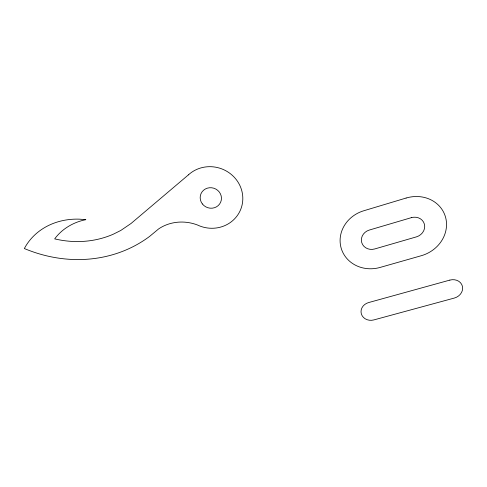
<?xml version="1.0" encoding="UTF-8"?>
<svg xmlns="http://www.w3.org/2000/svg" width="487" height="487" viewBox="0 0 487 487"><rect width="100%" height="100%" fill="white"/><g stroke="black" fill="none" stroke-linecap="round" stroke-linejoin="round"><path stroke-width="0.73" d="M188.432 174.863L131.046 223.484L120.764 230.473L113.325 234.186A101.046 90.521 44.5 0 1 54.678 238.88A58.477 51.579 26.6 0 1 65.514 228.306L68.107 226.601A58.562 51.659 26.6 0 1 85.87 219.674L79.43 219.162A67.809 59.097 27.2 0 0 24.35 248.54A140.305 125.579 47.1 0 0 149.649 236.378L158.652 228.896A41.085 37.578 18.5 0 1 197.466 224.994A32.136 30.602 21.1 0 0 238.058 214.505A32.136 30.602 21.1 0 0 230.765 174.017A32.136 30.602 21.1 0 0 188.432 174.863M406.128 198.039L363.746 210.768A32.312 29.488 -17.4 0 0 341.15 248.102A32.312 29.488 -17.4 0 0 380.079 267.442L421.292 255.712A33.061 29.756 -23.1 0 0 445.642 217.531A33.061 29.756 -23.1 0 0 406.128 198.039M411.29 217.677L369.304 230.059A10.769 9.825 -17.4 0 0 361.719 242.52A10.769 9.825 -17.4 0 0 374.753 248.948L416.342 236.895A11.018 9.917 -23.1 0 0 424.402 224.19A11.018 9.917 -23.1 0 0 411.29 217.677M449.824 280.11L368.622 302.561A10.276 9.052 -10.4 0 0 361.36 313.945A10.276 9.052 -10.4 0 0 373.846 319.922L454.316 298.062A10.702 9.247 -19.1 0 0 462.407 286.253A10.702 9.247 -19.1 0 0 449.824 280.11M202.373 203.943A10.708 10.197 21.1 0 0 220.654 202.202A10.708 10.197 21.1 0 0 209.422 187.751A10.708 10.197 21.1 0 0 202.373 203.943"/></g></svg>
